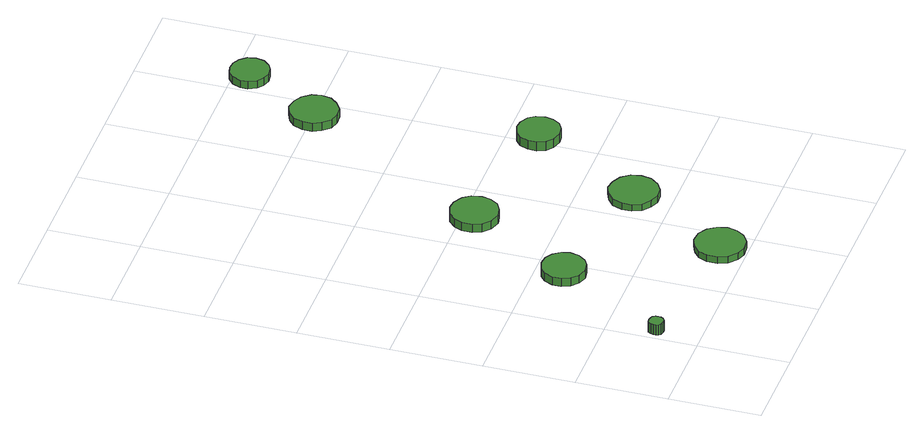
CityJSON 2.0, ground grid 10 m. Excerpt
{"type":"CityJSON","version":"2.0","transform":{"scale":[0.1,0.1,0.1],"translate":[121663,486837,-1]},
"CityObjects":{
"tree1":{"type":"SolitaryVegetationObject","attributes":{"function":"something"},"geometry":[{"type":"MultiSurface","lod":"1","boundaries":[[[0,1,2,3,4,5,6,7,8,9,10,11,12,13,14]],[[15,16,17,18,19,20,21,22,23,24,25,26,27,28,29]],[[0,29,28,1]],[[1,28,27,2]],[[2,27,26,3]],[[3,26,25,4]],[[4,25,24,5]],[[5,24,23,6]],[[6,23,22,7]],[[7,22,21,8]],[[8,21,20,9]],[[9,20,19,10]],[[10,19,18,11]],[[11,18,17,12]],[[12,17,16,13]],[[13,16,15,14]],[[14,15,29,0]]]}]},
"tree2":{"type":"SolitaryVegetationObject","attributes":{"function":"something"},"geometry":[{"type":"MultiSurface","lod":"1","boundaries":[[[30,31,32,33,34,35,36,37,38,39,40,41,42,43,44]],[[45,46,47,48,49,50,51,52,53,54,55,56,57,58,59]],[[30,59,58,31]],[[31,58,57,32]],[[32,57,56,33]],[[33,56,55,34]],[[34,55,54,35]],[[35,54,53,36]],[[36,53,52,37]],[[37,52,51,38]],[[38,51,50,39]],[[39,50,49,40]],[[40,49,48,41]],[[41,48,47,42]],[[42,47,46,43]],[[43,46,45,44]],[[44,45,59,30]]]}]},
"tree3":{"type":"SolitaryVegetationObject","attributes":{"function":"something"},"geometry":[{"type":"MultiSurface","lod":"1","boundaries":[[[60,61,62,63,64,65,66,67,68,69,70,71,72,73,74]],[[75,76,77,78,79,80,81,82,83,84,85,86,87,88,89]],[[60,89,88,61]],[[61,88,87,62]],[[62,87,86,63]],[[63,86,85,64]],[[64,85,84,65]],[[65,84,83,66]],[[66,83,82,67]],[[67,82,81,68]],[[68,81,80,69]],[[69,80,79,70]],[[70,79,78,71]],[[71,78,77,72]],[[72,77,76,73]],[[73,76,75,74]],[[74,75,89,60]]]}]},
"tree4":{"type":"SolitaryVegetationObject","attributes":{"function":"something"},"geometry":[{"type":"MultiSurface","lod":"1","boundaries":[[[90,91,92,93,94,95,96,97,98,99,100,101,102,103,104]],[[105,106,107,108,109,110,111,112,113,114,115,116,117,118,119]],[[90,119,118,91]],[[91,118,117,92]],[[92,117,116,93]],[[93,116,115,94]],[[94,115,114,95]],[[95,114,113,96]],[[96,113,112,97]],[[97,112,111,98]],[[98,111,110,99]],[[99,110,109,100]],[[100,109,108,101]],[[101,108,107,102]],[[102,107,106,103]],[[103,106,105,104]],[[104,105,119,90]]]}]},
"tree5":{"type":"SolitaryVegetationObject","attributes":{"function":"something"},"geometry":[{"type":"MultiSurface","lod":"1","boundaries":[[[120,121,122,123,124,125,126,127,128,129,130,131,132,133,134]],[[135,136,137,138,139,140,141,142,143,144,145,146,147,148,149]],[[120,149,148,121]],[[121,148,147,122]],[[122,147,146,123]],[[123,146,145,124]],[[124,145,144,125]],[[125,144,143,126]],[[126,143,142,127]],[[127,142,141,128]],[[128,141,140,129]],[[129,140,139,130]],[[130,139,138,131]],[[131,138,137,132]],[[132,137,136,133]],[[133,136,135,134]],[[134,135,149,120]]]}]},
"tree6":{"type":"SolitaryVegetationObject","attributes":{"function":"something"},"geometry":[{"type":"MultiSurface","lod":"1","boundaries":[[[150,151,152,153,154,155,156,157,158,159,160,161,162,163,164]],[[165,166,167,168,169,170,171,172,173,174,175,176,177,178,179]],[[150,179,178,151]],[[151,178,177,152]],[[152,177,176,153]],[[153,176,175,154]],[[154,175,174,155]],[[155,174,173,156]],[[156,173,172,157]],[[157,172,171,158]],[[158,171,170,159]],[[159,170,169,160]],[[160,169,168,161]],[[161,168,167,162]],[[162,167,166,163]],[[163,166,165,164]],[[164,165,179,150]]]}]},
"tree7":{"type":"SolitaryVegetationObject","attributes":{"function":"something"},"geometry":[{"type":"MultiSurface","lod":"1","boundaries":[[[180,181,182,183,184,185,186,187,188,189,190,191,192,193,194]],[[195,196,197,198,199,200,201,202,203,204,205,206,207,208,209]],[[180,209,208,181]],[[181,208,207,182]],[[182,207,206,183]],[[183,206,205,184]],[[184,205,204,185]],[[185,204,203,186]],[[186,203,202,187]],[[187,202,201,188]],[[188,201,200,189]],[[189,200,199,190]],[[190,199,198,191]],[[191,198,197,192]],[[192,197,196,193]],[[193,196,195,194]],[[194,195,209,180]]]}]},
"tree8":{"type":"SolitaryVegetationObject","attributes":{"function":"something"},"geometry":[{"type":"MultiSurface","lod":"1","boundaries":[[[210,211,212,213,214,215,216,217,218,219,220,221,222,223,224]],[[225,226,227,228,229,230,231,232,233,234,235,236,237,238,239]],[[210,239,238,211]],[[211,238,237,212]],[[212,237,236,213]],[[213,236,235,214]],[[214,235,234,215]],[[215,234,233,216]],[[216,233,232,217]],[[217,232,231,218]],[[218,231,230,219]],[[219,230,229,220]],[[220,229,228,221]],[[221,228,227,222]],[[222,227,226,223]],[[223,226,225,224]],[[224,225,239,210]]]}]}
},
"vertices":[
[20,48,20],[20,51,20],[18,54,20],[15,55,20],[12,56,20],[8,55,20],[6,52,20],[5,49,20],[5,46,20],[6,43,20],[8,41,20],[12,40,20],[15,40,20],[18,42,20],[20,45,20],[20,45,7],[18,42,7],[15,40,7],[12,40,7],[8,41,7],[6,43,7],[5,46,7],[5,49,7],[6,52,7],[8,55,7],[12,56,7],[15,55,7],[18,54,7],[20,51,7],[20,48,7],
[107,170,17],[105,179,17],[99,187,17],[91,192,17],[81,193,17],[71,190,17],[64,184,17],[60,175,17],[60,165,17],[64,156,17],[71,149,17],[81,146,17],[91,147,17],[99,152,17],[105,160,17],[105,160,7],[99,152,7],[91,147,7],[81,146,7],[71,149,7],[64,156,7],[60,165,7],[60,175,7],[64,184,7],[71,190,7],[81,193,7],[91,192,7],[99,187,7],[105,179,7],[107,170,7],
[200,29,16],[197,40,16],[191,49,16],[181,55,16],[169,56,16],[159,52,16],[150,45,16],[146,35,16],[146,23,16],[150,13,16],[159,5,16],[169,2,16],[181,3,16],[191,9,16],[197,18,16],[197,18,8],[191,9,8],[181,3,8],[169,2,8],[159,5,8],[150,13,8],[146,23,8],[146,35,8],[150,45,8],[159,52,8],[169,56,8],[181,55,8],[191,49,8],[197,40,8],[200,29,8],
[178,287,16],[176,298,16],[170,306,16],[160,312,16],[150,313,16],[139,310,16],[131,302,16],[127,293,16],[127,282,16],[131,272,16],[139,265,16],[150,261,16],[160,263,16],[170,268,16],[176,277,16],[176,277,6],[170,268,6],[160,263,6],[150,261,6],[139,265,6],[131,272,6],[127,282,6],[127,293,6],[131,302,6],[139,310,6],[150,313,6],[160,312,6],[170,306,6],[176,298,6],[178,287,6],
[264,142,15],[262,153,15],[255,162,15],[245,167,15],[234,169,15],[224,165,15],[215,158,15],[211,147,15],[211,136,15],[215,126,15],[224,119,15],[234,115,15],[245,116,15],[255,122,15],[262,131,15],[262,131,7],[255,122,7],[245,116,7],[234,115,7],[224,119,7],[215,126,7],[211,136,7],[211,147,7],[215,158,7],[224,165,7],[234,169,7],[245,167,7],[255,162,7],[262,153,7],[264,142,7],
[333,267,17],[331,277,17],[326,284,17],[317,289,17],[308,290,17],[298,287,17],[291,281,17],[287,272,17],[287,262,17],[291,253,17],[298,247,17],[308,244,17],[317,245,17],[326,250,17],[331,258,17],[331,258,6],[326,250,6],[317,245,6],[308,244,6],[298,247,6],[291,253,6],[287,262,6],[287,272,6],[291,281,6],[298,287,6],[308,290,6],[317,289,6],[326,284,6],[331,277,6],[333,267,6],
[303,499,16],[301,509,16],[294,518,16],[285,523,16],[274,525,16],[264,521,16],[256,514,16],[252,504,16],[252,493,16],[256,484,16],[264,476,16],[274,473,16],[285,474,16],[294,480,16],[301,488,16],[301,488,6],[294,480,6],[285,474,6],[274,473,6],[264,476,6],[256,484,6],[252,493,6],[252,504,6],[256,514,6],[264,521,6],[274,525,6],[285,523,6],[294,518,6],[301,509,6],[303,499,6],
[347,583,16],[345,592,16],[339,599,16],[332,603,16],[323,604,16],[315,602,16],[308,596,16],[304,587,16],[304,579,16],[308,570,16],[315,565,16],[323,562,16],[332,563,16],[339,567,16],[345,574,16],[345,574,7],[339,567,7],[332,563,7],[323,562,7],[315,565,7],[308,570,7],[304,579,7],[304,587,7],[308,596,7],[315,602,7],[323,604,7],[332,603,7],[339,599,7],[345,592,7],[347,583,7]
]}
